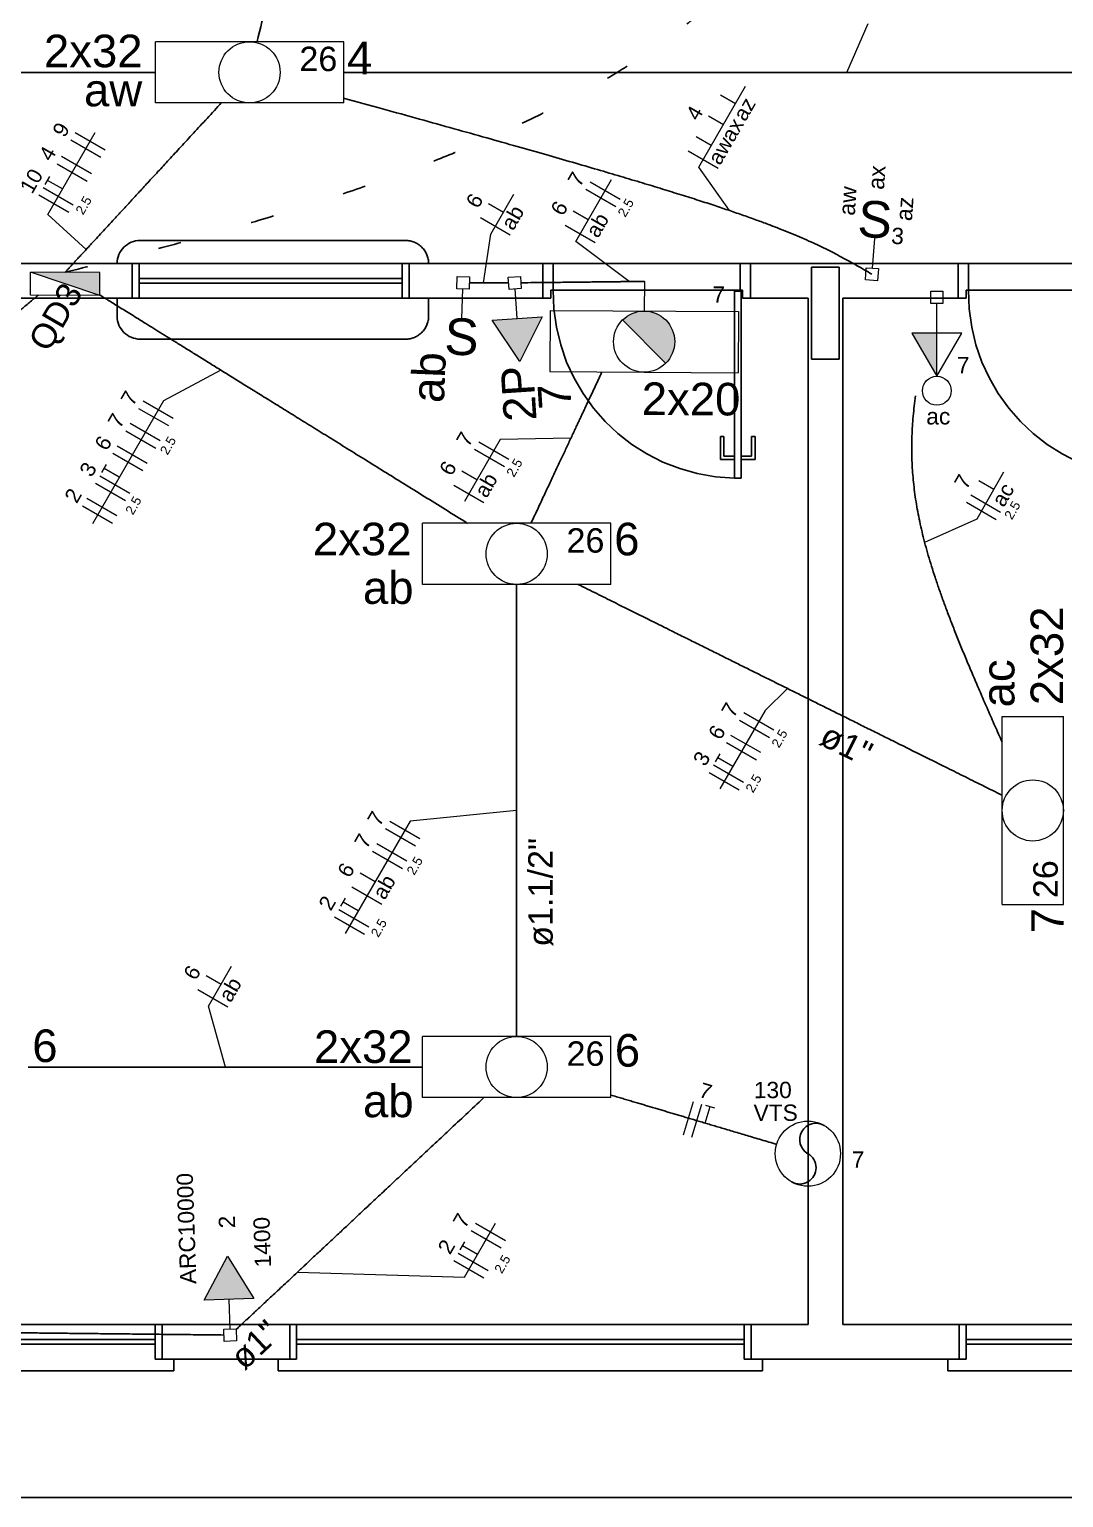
# Model space of a CAD drawing. Extents: x 210 to 779, y 61 to 241.
# Drawn here: x 476.42 to 480.91, y 132.53 to 138.89 of the extents above; entities that cross this region are included whole.
import ezdxf

# ---------------------------------------------------------------- set-up
doc = ezdxf.new("R2010")
doc.units = 0
doc.header["$LTSCALE"] = 2
for name, pattern in [('DASHED', [19.049999999999997, 12.7, -6.35]), ('DOT2', [3.175, 0, -3.175]), ('TRACEJADO_G', [0.375, 0.25, -0.125])]:
    doc.linetypes.add(name, pattern=pattern)
doc.layers.get('0').update_dxf_attribs({"linetype": 'CONTINUOUS'})
doc.layers.add('A-PISOS-CTEL', color=2, linetype='TRACEJADO_G')
for name, color, linetype, lineweight in [('EL-Condutos', 4, 'CONTINUOUS', 30), ('EL-Fios', 9, 'CONTINUOUS', 20), ('EL-Textos condutos', 7, 'CONTINUOUS', 20), ('EL-Textos fios', 7, 'CONTINUOUS', 20), ('EL-Textos pontos', 5, 'CONTINUOUS', 20), ('P-SIMBOL', 5, 'CONTINUOUS', 20)]:
    doc.layers.add(name, color=color, linetype=linetype, lineweight=lineweight)
doc.styles.add('Arial', font='arial.ttf')

# ---------------------------------------------------------------- blocks, each defined once
blk = doc.blocks.new('ADM')
at = {"layer": 'A-PISOS-CTEL', "color": 251, "linetype": 'DASHED', "ltscale": 150}
for p, q in [((8.404776046695133, -2.350000000000591), (9.554776046695167, -2.350000000000477)), ((8.370000000000232, -2.450000036772394), (7.600000000000193, -2.450000000000557)), ((8.30477604669511, -2.450000000000671), (8.30477604669511, -2.450000000000671)), ((8.370000000000118, -2.450000000000045), (8.370000000000232, -2.599999999999966)), ((8.370000000000118, -2.450000000000728), (8.370000000000118, -2.600000000000591)), ((8.370000000000118, -2.600000000000819), (8.370000000000118, -2.450000000000728)), ((8.400000000000205, -2.450002782565889), (9.54000000000002, -2.449999999999648)), ((10.15000000000009, -2.4500000000005), (9.57000000000022, -2.450000000000557)), ((9.570000000000164, -2.4500000000005), (9.570000000000277, -2.600000000000421)), ((9.570000000000164, -2.449999999999591), (9.570000000000277, -2.599999999999511)), ((9.570000000000164, -2.449999999999591), (9.570000000000164, -2.599999999999625)), ((9.570000000000164, -2.449999999999761), (9.570000000000164, -2.599999999999625)), ((9.654776046695133, -2.450000000000387), (9.654776046695133, -2.450000000000557)), ((10.1500000000002, -2.600000000000421), (10.15000000000009, -2.4500000000005)), ((10.15000000000003, -2.449999999999477), (10.15000000000009, -2.599999999999284)), ((11.00500000000011, -2.450000000000273), (11.00500000000022, -2.565000000000282)), ((11.37500000000011, -2.450000000000159), (11.05000000000018, -2.450000000000273)), ((11.05000000000007, -2.600000000000307), (11.05000000000013, -2.450000000000273)), ((11.05000000000007, -2.449999999999818), (11.05000000000007, -2.599999999999682)), ((11.37500000000011, -2.450000000000159), (11.95000000000016, -2.450000000000216)), ((11.95000000000016, -2.600000000000364), (11.95000000000016, -2.45000000000033)), ((11.95000000000005, -2.449999999999477), (11.95000000000005, -2.599999999999284)), ((8.400000000000205, -2.514952241510173), (9.540000000000077, -2.51492657336496)), ((8.400000000000261, -2.534952241510325), (9.54000000000002, -2.534926573365169)), ((8.370000000000118, -2.600000000000591), (7.850000000000193, -2.600000000000705)), ((8.304776046695167, -2.600000000000648), (8.304776046695224, -2.677649701000917)), ((8.400000000000432, -2.600002745794825), (9.540000000000077, -2.599999963228584)), ((10.1500000000002, -2.600000000000421), (9.570000000000277, -2.600000000000534)), ((9.654776046695133, -2.600000000000477), (9.654776046695133, -2.677649701000917)), ((11.30000000000018, -2.600000000000307), (11.05000000000007, -2.600000000000307)), ((11.30000000000007, -7.049999999999955), (11.30000000000018, -2.600000000000307)), ((11.45000000000016, -2.600000000000307), (11.95000000000027, -2.60000000000025)), ((11.45000000000016, -7.049999999999955), (11.45000000000016, -2.600000000000307)), ((8.404776046695133, -2.777649701000996), (9.554776046695224, -2.777649701000882)), ((8.470000000000027, -7.050001874366615), (6.5300000000002, -7.049999999999272)), ((9.052500000000805, -7.050000000000466), (8.5, -7.049999999999443)), ((8.50000000000017, -7.04999999999967), (8.500000000000114, -7.199999999999477)), ((8.500000000000114, -7.199999999999193), (8.50000000000017, -7.049999999999443)), ((8.5, -7.049999999999216), (8.500000000000227, -7.199999961071057)), ((9.052500000000805, -7.049997299877077), (9.052500000000805, -7.199997299876884)), ((9.052500000000862, -7.199997299876713), (9.052500000000805, -7.04999729987685)), ((9.052500000000805, -7.049997299876679), (9.052500000000691, -7.199997260948521)), ((9.082500000000778, -7.049999174244135), (11.02250000000072, -7.049997299876225)), ((11.05250000000092, -7.049997299876907), (11.0525000000008, -7.199997299876543)), ((11.05250000000075, -7.199997299876145), (11.05250000000092, -7.049997299876225)), ((11.05250000000092, -7.049997299876225), (11.05250000000075, -7.199997260948066)), ((11.05250000000092, -7.050000000000011), (11.30000000000007, -7.049999999999955)), ((11.45000000000016, -7.049999999999955), (11.95500000000015, -7.049999999999898, 0.7282832825167271)), ((11.95500000000084, -7.199999999997658), (11.95500000000084, -7.049999999997794)), ((11.95500000000078, -7.04999999999751), (11.95500000000061, -7.199999961069466)), ((11.98500000000075, -7.050000908196637), (12.92500000000064, -7.049999999997851)), ((8.470000000000141, -7.114951333310898), (6.530000000000314, -7.114916752615841)), ((9.082500000000891, -7.114948633188305), (11.0225000000006, -7.11491405249285)), ((11.9850000000007, -7.114933508209049), (12.92500000000052, -7.114916752614249)), ((8.470000000000027, -7.134951333311164), (6.530000000000314, -7.134916752615823)), ((9.082500000000778, -7.134948633188515), (11.02250000000066, -7.134914052492775)), ((11.98500000000081, -7.134933508209087), (12.92500000000064, -7.134916752614345)), ((9.052500000000691, -7.199996354907171), (8.500000000000227, -7.200000000004593)), ((11.05250000000075, -7.199997260948066), (11.37500000000011, -7.199999999999932)), ((11.37500000000011, -7.199999999999932), (11.95500000000015, -7.199999999999932, 0.7282832825167265)), ((0.3000000000001819, -7.799999178675989), (17.25000000000011, -7.800000030140268))]:
    blk.add_line(p, q, dxfattribs=at)
for points in [[(8.370000000000118, -2.450000000000045), (8.400000000000205, -2.450000000000045), (8.400000000000261, -2.599999963228981), (8.370000000000232, -2.599999963229038)], [(9.54000000000002, -2.449999999999648), (9.570000000000164, -2.449999999999591), (9.570000000000164, -2.599999963228584), (9.540000000000077, -2.599999963228584)], [(10.18500000000017, -2.565000000000396), (10.18500000000012, -2.600000000000364), (10.15000000000009, -2.600000000000364), (10.15000000000009, -2.45000000000033), (10.19500000000016, -2.45000000000033), (10.19500000000028, -2.565000000000396)], [(11.00500000000022, -2.565000000000282), (11.00500000000011, -2.450000000000273), (10.19500000000016, -2.45000000000033), (10.19500000000028, -2.565000000000396)], [(11.01500000000016, -2.565000000000282), (11.0150000000001, -2.60000000000025), (11.05000000000007, -2.600000000000307), (11.05000000000013, -2.450000000000273), (11.00500000000011, -2.450000000000273), (11.00500000000022, -2.565000000000282)], [(11.31500000000023, -2.865000000000066), (11.43500000000029, -2.865000000000066), (11.43500000000017, -2.465000000000089), (11.31500000000023, -2.465000000000032)], [(11.98500000000013, -2.565000000000282), (11.98500000000013, -2.60000000000025), (11.9500000000001, -2.600000000000307), (11.95000000000016, -2.450000000000216), (11.99500000000018, -2.450000000000216), (11.99500000000018, -2.565000000000282)], [(12.80500000000018, -2.565000000000111), (12.80500000000018, -2.450000000000159), (11.99500000000018, -2.450000000000216), (11.99500000000018, -2.565000000000282)], [(11.01000000000022, -2.570000000000562), (11.01000000000062, -3.380000000000621), (10.98000000000053, -3.380000000000564), (10.98000000000047, -2.570000000000505)], [(10.93500000000006, -3.285000000000537), (10.98000000000013, -3.285000000000537), (10.98000000000002, -3.300000000000637), (10.92000000000007, -3.30000000000058), (10.92000000000007, -3.200000000000614), (10.93500000000006, -3.2000000000005)], [(11.05500000000018, -3.285000000000537), (11.01000000000016, -3.285000000000537), (11.01000000000022, -3.300000000000637), (11.07000000000016, -3.30000000000058), (11.07000000000022, -3.2000000000005), (11.05500000000023, -3.200000000000614)], [(8.50000000000017, -7.049999091800714), (8.470000000000027, -7.049999091800771), (8.470000000000198, -7.19999905502965), (8.500000000000114, -7.19999905502965)], [(9.052500000000805, -7.049996391678235), (9.082500000000834, -7.049996391678178), (9.082500000000778, -7.199996354907114), (9.052500000000805, -7.199996354907057)], [(11.02250000000072, -7.049997299876225), (11.05250000000092, -7.049997299876225), (11.0525000000008, -7.199997263105331), (11.02250000000066, -7.199997263105217)], [(11.95500000000067, -7.049999091799123), (11.98500000000081, -7.049999091799066), (11.98500000000075, -7.199999055028059), (11.95500000000072, -7.199999055028002)]]:
    blk.add_lwpolyline(points, close=True, dxfattribs=at)
for points in [[(6.450000000000216, -7.200000869269843), (6.450000000000159, -7.249997932117367), (8.550000000000182, -7.250001023857976), (8.550000000000182, -7.200000869269218)], [(9.002500000000737, -7.199997260948749), (9.002500000000737, -7.249994323796273), (11.10250000000065, -7.249997415536882), (11.10250000000076, -7.199997260948066)], [(11.90500000000065, -7.200695160913881), (11.90500000000065, -7.250692223761405), (13.00500000000056, -7.250000115658395), (13.00500000000062, -7.199999961069636)]]:
    blk.add_lwpolyline(points, dxfattribs=at)
for centre, radius, start, end in [((8.404776046695133, -2.450000000000614), 0.1, 90.00000000000652, 180.0000000000065), ((9.554776046695167, -2.450000000000614), 0.1, 6.513775987637282e-12, 90.00000000000652), ((10.99860877083029, -2.576524067360424, 0.01999853387215667), 0.8036913964225638, 179.1784121943931, 268.6732478088745), ((12.79860877083024, -2.576524067360367, 0.01999853387215667), 0.8036913964225638, 179.1784121943931, 268.6732478088745), ((8.40477604669519, -2.67764970100103), 0.1, 180.0000000000065, 270.0000000000065), ((9.554776046695224, -2.677649701000917), 0.1, 270.0000000000065, 6.513775987637282e-12)]:
    blk.add_arc(centre, radius, start, end, dxfattribs=at)

msp = doc.modelspace()

# ---------------------------------------------------------------- hatches: boundary and pattern name
at = {"layer": 'P-SIMBOL', "linetype": 'Continuous'}
for points in [[(476.7270230397892, 137.7383476640749), (476.727573083572, 137.8382003678532), (476.4266940430227, 137.8398625826893)], [(478.428060818666, 137.6316315226834), (478.5484862533513, 137.4517144940815), (478.6440587888069, 137.6459509812989)], [(478.9933521449273, 137.6324448208456), (479.1796899368642, 137.4440913438508), (479.0872506237724, 137.6707817569589)], [(478.9933521449273, 137.6324448208456), (478.9981841957348, 137.636814178349), (479.0022247401914, 137.640312606638), (479.0081411176729, 137.6444600730329), (479.0147405078565, 137.6487905521296), (479.0172681358006, 137.6509685321514), (479.0196439688254, 137.6524835956609), (479.02180819931, 137.6538321528194), (479.0248335513877, 137.6549722163289), (479.0332850885682, 137.6588107081275), (479.0368135495373, 137.6601221817984), (479.0438923625842, 137.6634830456529), (479.0493082591186, 137.665263653619), (479.0539741556529, 137.6657452234793), (479.0629515258584, 137.6678944847934), (479.0668313007994, 137.6687144521134), (479.0708342808214, 137.6693478168931), (479.0872506237724, 137.6707817569589)], [(479.1796899368642, 137.4440913438508), (479.1893800003737, 137.4558750261777), (479.19363394229, 137.4599430697091), (479.19685894229, 137.4655289335635), (479.2034040384794, 137.477165372704), (479.2060473397496, 137.4816437048037), (479.2077241346688, 137.4849479987977), (479.2088880130757, 137.4886638953321), (479.2102201927526, 137.4925712982174), (479.2126479495662, 137.5001762963668), (479.2135886228922, 137.5039055903609), (479.2152877898673, 137.5094486338923), (479.2166508352492, 137.5161094977468), (479.2172228552273, 137.5234002654117), (479.2180140095004, 137.5283705848094), (479.2187868625035, 137.5334092054775), (479.2186271837518, 137.5393326337666), (479.2181233707049, 137.5473600039719), (479.217579717357, 137.5506183687516), (479.2170736284437, 137.5567417970407), (479.2165000712853, 137.5602483669011), (479.2159528280988, 137.5627005138981), (479.2152444633191, 137.5665735901094), (479.2144941112413, 137.5693739421872), (479.2132058426511, 137.5725425955351), (479.2121090804119, 137.5755429476129), (479.2113922219831, 137.5789013123926), (479.2103168699055, 137.5811387479579), (479.2107070622843, 137.5824145809828), (479.2095754924238, 137.5859546444921), (479.2085006212933, 137.5896929130824), (479.2075466793771, 137.5913406372161), (479.2070543400012, 137.5935878804025), (479.2053843726811, 137.5959954121572), (479.2046469371157, 137.5975181362908), (479.2033684761468, 137.6001037769369), (479.2011355923142, 137.6028363086915), (479.1989281894289, 137.6071129747414), (479.1972582221088, 137.6095205064961), (479.1961511713013, 137.6116030382509), (479.1943463963602, 137.6143770763566), (479.1933826468228, 137.616607813192), (479.191164474422, 137.6184658258939), (479.1893396032914, 137.6209050563785), (479.1869201169186, 137.6235143830524), (479.1837962076822, 137.626703613537), (479.1809955035267, 137.6300526516427), (479.1791920425576, 137.6317289656148), (479.1771323638059, 137.6343614973695), (479.1732906342465, 137.6379074265838), (479.1702894491439, 137.6394092215031), (479.1675351551499, 137.6420386443665), (479.164757175128, 137.6435270418261), (479.1632800281311, 137.6446685481771), (479.1595512150842, 137.647110054528), (479.1575330426833, 137.6493144773914), (479.1527065055029, 137.6517546697703), (479.1504999356425, 137.6534327786616), (479.1475103530802, 137.6547546697703), (479.1452836870305, 137.6560979710405), (479.1438047451142, 137.6568363685001), (479.1417793930364, 137.6574283557983), (479.1404888485798, 137.6586930672299), (479.1341962859956, 137.6605940291243), (479.1310401970823, 137.6621275227733), (479.1289800373834, 137.6632592215031), (479.1273443967374, 137.6636262088012), (479.1262136599019, 137.6645677151521), (479.123795006554, 137.6645784846677), (479.1225075709887, 137.665148580857), (479.1208268341531, 137.6651374592638), (479.1182184693735, 137.6657196389408), (479.1147123804603, 137.6666469148073), (479.1111861953576, 137.6672393830525), (479.1087577343885, 137.6678331652699), (479.105766356907, 137.6687519474872), (479.0872506237724, 137.6707817569589)], [(480.3554840377795, 137.5753264658753), (480.3554739193844, 137.3878089403009), (480.246995951094, 137.5753195877201)], [(477.3953574827574, 133.3894368757461), (477.2808533293644, 133.5732098643918), (477.178975314812, 133.3821519670128)]]:
    msp.add_hatch(color=256, dxfattribs=at).paths.add_polyline_path(points)

# ---------------------------------------------------------------- linework, layer by layer
for centre, start, end in [((479.8318271280583, 134.0789260925055), 60.01901889998137, 239.9999999999849), ((479.7613271280583, 133.9568165105719), 239.980999999983, 60.00003096028274)]:
    msp.add_arc(centre, 0.070625, start, end)
at = {"layer": 'EL-Condutos', "linetype": 'Continuous'}
for points in [[(477.4087983846932, 138.8385914480402), (477.450695159716, 139.0098882241601), (477.4900328693005, 139.170722150593), (477.5269940755767, 139.3218396404988), (477.5617613406736, 139.463987107037), (477.5945172267207, 139.597910963367), (477.6254442958475, 139.7243576226483), (477.6547251101839, 139.8440734980406), (477.6825422318589, 139.9578050027036), (477.7090782230021, 140.0662985497966), (477.7345156457427, 140.1703005524791), (477.7590370622107, 140.2705574239106), (477.7828250345353, 140.3678155772509), (477.806062124846, 140.4628214256594), (477.8289308952722, 140.5563213822957), (477.8516139079431, 140.6490618603194), (477.8742937249888, 140.7417892728899), (477.8971529085384, 140.8352500331665), (477.9203740207213, 140.9301905543094), (477.9441396236671, 141.0273572494777), (477.9686322795053, 141.1274965318308), (477.9940345503652, 141.2313548145288), (478.0205289983764, 141.3396785107307), (478.0482981856685, 141.4532140335963), (478.0775246743707, 141.5727077962852), (478.1083910266125, 141.6989062119567), (478.1410798045237, 141.8325556937706), (478.1757735702333, 141.9744026548862), (478.212654885871, 142.1251935084632), (478.2519063135662, 142.2856746676612), (478.2937104154487, 142.4565925456398)], [(472.60544526373, 138.7055758671971), (472.8055547515129, 138.7055723967319), (472.9943471698216, 138.7055691549096), (473.1726308773186, 138.7055661382478), (473.3412142326662, 138.7055633432638), (473.5009055945269, 138.7055607664753), (473.652513321563, 138.7055584043997), (473.7968457724369, 138.7055562535548), (473.9347113058107, 138.7055543104576), (474.066918280347, 138.7055525716259), (474.1942750547083, 138.7055510335775), (474.3175899875566, 138.7055496928294), (474.437671437555, 138.7055485458993), (474.5553277633652, 138.7055475893047), (474.6713673236495, 138.7055468195633), (474.786598477071, 138.7055462331924), (474.9018295822914, 138.7055458267098), (475.0178689979733, 138.7055455966323), (475.1355250827792, 138.7055455394783), (475.2556061953712, 138.7055456517649), (475.3789206944119, 138.7055459300097), (475.5062769385637, 138.7055463707298), (475.6384832864888, 138.7055469704434), (475.7763480968498, 138.7055477256675), (475.9206797283086, 138.7055486329198), (476.0722865395282, 138.7055496887179), (476.2319768891707, 138.7055508895791), (476.4005591358986, 138.7055522320212), (476.5788416383739, 138.7055537125612), (476.7676327552595, 138.7055553277173), (476.967740845217, 138.7055570740064)], [(477.784777095189, 138.7055574892943), (477.984883275682, 138.7055559282936), (478.1736726147901, 138.7055544642487), (478.3519534711752, 138.705553093677), (478.5205342035, 138.7055518130962), (478.6802231704266, 138.7055506190233), (478.8318287306176, 138.7055495079763), (478.9761592427353, 138.7055484764726), (479.1140230654421, 138.7055475210296), (479.2462285574004, 138.705546638165), (479.3735840772724, 138.7055458243961), (479.4968979837206, 138.7055450762406), (479.6169786354076, 138.7055443902156), (479.7346343909953, 138.7055437628391), (479.8506736091465, 138.7055431906286), (479.9659046485232, 138.7055426701012), (480.0811358677881, 138.7055421977749), (480.1971756256034, 138.7055417701669), (480.3148322806318, 138.7055413837949), (480.4349141915351, 138.705541035176), (480.5582297169761, 138.7055407208283), (480.6855872156171, 138.7055404372689), (480.8177950461204, 138.7055401810153), (480.9556615671484, 138.7055399485855), (481.0999951373635, 138.7055397364965), (481.2516041154281, 138.7055395412658), (481.4112968600045, 138.7055393594115), (481.5798817297551, 138.7055391874503), (481.7581670833424, 138.7055390219004), (481.9469612794286, 138.7055388592788), (482.1470726766762, 138.7055386961034)], [(477.2550986191732, 138.5741790199212), (477.1921430672853, 138.5059135260123), (477.1332107232541, 138.4420105746146), (477.0781687430112, 138.3823261170196), (477.0268842824883, 138.3267161045191), (476.9792244976167, 138.2750364884042), (476.9350565443285, 138.2271432199671), (476.8942475785552, 138.1828922504992), (476.8566647562286, 138.1421395312919), (476.8221752332803, 138.104741013637), (476.790646165642, 138.070552648826), (476.7619447092453, 138.0394303881505), (476.7359380200221, 138.0112301829022), (476.7124932539041, 137.9858079843723), (476.6914775668226, 137.9630197438531), (476.6727581147095, 137.9427214126356), (476.6562020534966, 137.9247689420116), (476.6416765391155, 137.9090182832726), (476.6290487274979, 137.8953253877101), (476.6181857745754, 137.883546206616), (476.6089548362797, 137.8735366912818), (476.6012230685427, 137.8651527929991), (476.5948576272957, 137.8582504630595), (476.5897256684707, 137.8526856527542), (476.5856943479992, 137.8483143133752), (476.582630821813, 137.8449923962143), (476.5804022458437, 137.8425758525625), (476.5788757760233, 137.8409206337118), (476.5779185682829, 137.8398826909537), (476.5773977785548, 137.8393179755796), (476.5771805627701, 137.8390824388815)], [(477.7830280869332, 138.5940379031258), (477.9528859812764, 138.5471966929126), (478.1128078485588, 138.5028930740445), (478.2631674032526, 138.4610132065141), (478.4043383598294, 138.4214432503142), (478.5366944327609, 138.3840693654374), (478.6606093365192, 138.3487777118764), (478.7764567855763, 138.3154544496235), (478.8846104944038, 138.2839857386719), (478.9854441774735, 138.2542577390139), (479.0793315492574, 138.2261566106418), (479.1666463242273, 138.199568513549), (479.2477622168549, 138.1743796077277), (479.3230529416121, 138.1504760531705), (479.392892212971, 138.1277440098703), (479.4576537454031, 138.1060696378192), (479.5177112533805, 138.0853390970106), (479.5734384513748, 138.0654385474366), (479.6252090538583, 138.0462541490901), (479.6733967753024, 138.0276720619636), (479.718375330179, 138.0095784460496), (479.7605184329602, 137.9918594613411), (479.8001997981175, 137.9744012678304), (479.837793140123, 137.9570900255107), (479.8736721734485, 137.9398118943737), (479.9082106125657, 137.9224530344128), (479.9417821719467, 137.9048996056206), (479.9747605660632, 137.8870377679892), (480.007519509387, 137.8687536815118), (480.0404327163899, 137.8499335061806), (480.0738739015439, 137.8304634019889)], [(478.4993849796773, 137.7930105709977), (478.4899212521266, 137.793011771047), (478.480765278407, 137.7930129320714), (478.4719119713777, 137.7930140547161), (478.4633562438976, 137.7930151396264), (478.4550930088255, 137.7930161874471), (478.4471171790206, 137.7930171988233), (478.4394236673413, 137.7930181744), (478.4320073866471, 137.7930191148226), (478.4248632497967, 137.7930200207357), (478.4179861696491, 137.7930208927848), (478.411371059063, 137.7930217316147), (478.4050128308976, 137.7930225378708), (478.3989063980115, 137.7930233121978), (478.3930466732642, 137.7930240552409), (478.3874285695141, 137.7930247676454), (478.3820469996203, 137.793025450056), (478.3768968764421, 137.7930261031181), (478.3719731128376, 137.7930267274767), (478.3672706216665, 137.7930273237767), (478.3627843157876, 137.7930278926634), (478.3585091080594, 137.7930284347817), (478.3544399113413, 137.7930289507768), (478.3505716384921, 137.7930294412937), (478.3468992023705, 137.7930299069772), (478.3434175158358, 137.793030348473), (478.3401214917466, 137.7930307664257), (478.3370060429619, 137.7930311614806), (478.3340660823409, 137.7930315342827), (478.3312965227423, 137.7930318854772), (478.3286922770252, 137.7930322157089)], [(479.0879281068216, 137.7992551920212), (479.0879461731874, 137.7992554217735), (479.0879163469992, 137.7992551731012), (479.0877125903291, 137.7992530391101), (479.0872088652486, 137.799247612906), (479.0862791338297, 137.799237487595), (479.0847973581438, 137.7992212562828), (479.0826375002629, 137.7991975120756), (479.0796735222586, 137.7991648480788), (479.0757793862028, 137.7991218573989), (479.0708290541675, 137.7990671331414), (479.0646964882239, 137.7989992684124), (479.0572556504443, 137.7989168563176), (479.0483805029, 137.7988184899631), (479.0379450076632, 137.7987027624545), (479.0258231268052, 137.7985682668981), (479.0118888223982, 137.7984135963995), (478.9960160565138, 137.7982373440649), (478.9780787912238, 137.7980381029999), (478.9579509885998, 137.7978144663106), (478.9355066107137, 137.7975650271027), (478.9106196196371, 137.7972883784824), (478.8831639774421, 137.7969831135553), (478.8530136462001, 137.7966478254275), (478.8200425879832, 137.7962811072049), (478.784124764863, 137.7958815519931), (478.745134138911, 137.7954477528984), (478.7029446721994, 137.7949783030263), (478.6574303267997, 137.7944717954832), (478.6084650647838, 137.7939268233746), (478.5559228482234, 137.7933419798065)], [(476.4593201494965, 137.7394953093228), (476.4207120391907, 137.7068767546915), (476.3841428389301, 137.6759807992284), (476.3494687537104, 137.6466859558892), (476.3165459885272, 137.6188707376299), (476.2852307483761, 137.592413657406), (476.2553792382525, 137.5671932281728), (476.2268476631519, 137.5430879628863), (476.1994922280702, 137.519976374502), (476.1731691380023, 137.4977369759758), (476.1477345979443, 137.476248280263), (476.1230448128915, 137.4553888003197), (476.0989559878396, 137.4350370491013), (476.075324327784, 137.4150715395632), (476.0520060377202, 137.3953707846616), (476.0288573226437, 137.3758132973518), (476.0057343875503, 137.3562775905895), (475.9824934374352, 137.3366421773303), (475.9589906772942, 137.3167855705301), (475.9350823121229, 137.2965862831443), (475.9106245469166, 137.2759228281288), (475.8854735866707, 137.2546737184387), (475.8594856363811, 137.2327174670305), (475.8325169010434, 137.2099325868593), (475.8044235856528, 137.1861975908809), (475.7750618952049, 137.161390992051), (475.7442880346953, 137.1353913033252), (475.7119582091195, 137.1080770376589), (475.6779286234733, 137.0793267080084), (475.642055482752, 137.0490188273286), (475.6041949919511, 137.0170319085758)], [(478.3212092346891, 136.7503977767934), (478.2253194932925, 136.8100144430414), (478.1330178533556, 136.8673914494237), (478.0442357477867, 136.922572123451), (477.9589046094939, 136.9755997926331), (477.8769558713852, 137.0265177844804), (477.7983209663691, 137.0753694265028), (477.7229313273534, 137.1221980462104), (477.6507183872465, 137.1670469711135), (477.581613578956, 137.209959528722), (477.5155483353905, 137.2509790465461), (477.4524540894579, 137.2901488520962), (477.3922622740666, 137.327512272882), (477.3349043221244, 137.3631126364139), (477.2803116665397, 137.3969932702019), (477.2284157402204, 137.4291975017561), (477.1791479760749, 137.4597686585868), (477.132439807011, 137.488750068204), (477.0882226659371, 137.5161850581178), (477.0464279857612, 137.5421169558384), (477.0069871993913, 137.5665890888758), (476.9698317397358, 137.58964478474), (476.9348930397027, 137.6113273709416), (476.9021025322002, 137.6316801749904), (476.8713916501363, 137.6507465243966), (476.8426918264191, 137.6685697466701), (476.8159344939571, 137.6851931693213), (476.7910510856578, 137.7006601198603), (476.7679730344298, 137.7150139257971), (476.7466317731812, 137.7282979146421), (476.7269587348201, 137.7405554139049)], [(478.5967825014329, 136.7519968799771), (478.6103813647194, 136.7809922740896), (478.6237268977609, 136.8094475403977), (478.6368214821227, 136.8373677564651), (478.6496674993712, 136.8647579998552), (478.6622673310716, 136.8916233481316), (478.67462335879, 136.917968878858), (478.6867379640917, 136.9437996695974), (478.6986135285428, 136.9691207979139), (478.7102524337084, 136.9939373413705), (478.7216570611549, 137.0182543775311), (478.7328297924478, 137.0420769839589), (478.7437730091526, 137.0654102382178), (478.7544890928352, 137.0882592178709), (478.7649804250614, 137.1106290004819), (478.7752493873967, 137.1325246636143), (478.7852983614068, 137.1539512848317), (478.7951297286576, 137.1749139416973), (478.8047458707146, 137.195417711775), (478.8141491691437, 137.215467672628), (478.8233420055104, 137.2350689018201), (478.8323267613806, 137.2542264769145), (478.84110581832, 137.2729454754749), (478.8496815578943, 137.2912309750648), (478.858056361669, 137.3090880532477), (478.8662326112101, 137.326521787587), (478.8742126880832, 137.3435372556465), (478.8819989738539, 137.3601395349891), (478.889593850088, 137.3763337031791), (478.8969996983514, 137.3921248377797), (478.9042189002093, 137.4075180163541)], [(480.6389012567297, 135.8011895864315), (480.6070088269171, 135.8731220353977), (480.5765367237182, 135.9424041248969), (480.5474758552646, 136.0091584231651), (480.5198171296877, 136.0735074984392), (480.4935514551196, 136.1355739189549), (480.4686697396917, 136.1954802529487), (480.4451628915356, 136.2533490686567), (480.4230218187831, 136.3093029343154), (480.402237429566, 136.3634644181609), (480.3828006320155, 136.4159560884294), (480.3647023342636, 136.466900513357), (480.3479334444419, 136.5164202611803), (480.332484870682, 136.5646379001351), (480.3183475211156, 136.6116759984583), (480.3055123038745, 136.6576571243854), (480.29397012709, 136.7027038461534), (480.2837118988941, 136.746938731998), (480.2747285274182, 136.7904843501555), (480.2670109207943, 136.8334632688622), (480.2605499871537, 136.8759980563547), (480.2553366346283, 136.9182112808687), (480.2513617713494, 136.9602255106408), (480.2486163054491, 137.0021633139072), (480.2470911450589, 137.044147258904), (480.2467771983104, 137.0862999138676), (480.2476653733349, 137.1287438470339), (480.2497465782649, 137.1716016266397), (480.2530117212316, 137.214995820921), (480.2574517103664, 137.259048998114), (480.2630574538013, 137.3038837264551)], [(478.5339788022118, 136.4863884205147), (478.5339800348677, 136.3951572172326), (478.5339811952354, 136.3092762129597), (478.533982288478, 136.2283632506239), (478.5339833197594, 136.152036173153), (478.5339842942426, 136.079912823475), (478.5339852170914, 136.0116110445179), (478.5339860934691, 135.9467486792095), (478.533986928539, 135.8849435704777), (478.5339877274648, 135.8258135612504), (478.5339884954097, 135.7689764944558), (478.5339892375376, 135.7140502130213), (478.5339899590115, 135.6606525598754), (478.5339906649953, 135.6084013779458), (478.533991360652, 135.5569145101601), (478.5339920511451, 135.5058097994467), (478.5339927416385, 135.4547050887332), (478.5339934372951, 135.4032182209474), (478.5339941432787, 135.3509670390178), (478.5339948647527, 135.2975693858718), (478.5339956068805, 135.2426431044375), (478.5339963748256, 135.1858060376428), (478.5339971737513, 135.1266760284157), (478.5339980088213, 135.0648709196837), (478.5339988851989, 135.0000085543753), (478.5339998080476, 134.9317067754181), (478.5340007825309, 134.8595834257402), (478.5340018138122, 134.7832563482694), (478.534002907055, 134.7023433859335), (478.5340040674226, 134.6164623816607), (478.5340053000787, 134.5252311783785)], [(478.8010867988976, 136.4852902119765), (478.8809245379779, 136.4455988633326), (478.9564018019698, 136.4080752925458), (479.0278485028906, 136.3725554762764), (479.0955945527578, 136.3388753911843), (479.159969863589, 136.3068710139302), (479.2213043474014, 136.2763783211734), (479.2799279162126, 136.2472332895747), (479.3361704820402, 136.2192718957942), (479.3903619569015, 136.1923301164916), (479.442832252814, 136.1662439283275), (479.4939112817954, 136.1408493079619), (479.5439289558628, 136.1159822320551), (479.5932151870338, 136.091478677267), (479.642099887326, 136.0671746202579), (479.6909129687567, 136.0429060376881), (479.7399843433436, 136.0185089062174), (479.7896439231039, 135.9938192025061), (479.8402216200553, 135.9686729032143), (479.8920473462151, 135.9429059850025), (479.9454510136009, 135.9163544245302), (480.00076253423, 135.8888541984583), (480.0583118201203, 135.8602412834466), (480.1184287832887, 135.8303516561552), (480.1814433357529, 135.7990212932441), (480.2476853895305, 135.766086171374), (480.3174848566388, 135.7313822672045), (480.3911716490953, 135.6947455573957), (480.4690756789178, 135.6560120186084), (480.5515268581232, 135.6150176275022), (480.6388550987294, 135.5715983607376)], [(478.1264423954842, 134.393530394204), (478.0529435925423, 134.3935294330818), (477.9828624495553, 134.3935285280624), (477.9159548572934, 134.3935276776407), (477.8519767065263, 134.3935268803117), (477.790683888024, 134.3935261345697), (477.7318322925566, 134.3935254389099), (477.6751778108944, 134.393524791827), (477.6204763338068, 134.3935241918158), (477.5674837520642, 134.3935236373713), (477.5159559564365, 134.3935231269881), (477.4656488376937, 134.3935226591613), (477.4163182866057, 134.3935222323853), (477.3677201939427, 134.3935218451553), (477.3196104504746, 134.3935214959658), (477.2717449469714, 134.3935211833118), (477.223879574203, 134.3935209056883), (477.1757702229395, 134.3935206615897), (477.127172783951, 134.3935204495112), (477.0778431480073, 134.3935202679474), (477.0275372058785, 134.3935201153933), (476.9760108483345, 134.3935199903435), (476.9230199661455, 134.3935198912929), (476.8683204500816, 134.3935198167365), (476.8116681909121, 134.3935197651689), (476.7528190794078, 134.3935197350849), (476.6915290063383, 134.3935197249795), (476.6275538624737, 134.3935197333473), (476.5606495385841, 134.3935197586834), (476.4905719254393, 134.3935197994824), (476.4170769138091, 134.3935198542392)], [(478.3908857237134, 134.2595808334508), (478.3142877662892, 134.1878886739433), (478.2413357832435, 134.1196089784951), (478.1719408694001, 134.0546585359563), (478.1060141195819, 133.9929541351772), (478.0434666286125, 133.9344125650078), (477.9842094913153, 133.8789506142987), (477.928153802513, 133.8264850718998), (477.8752106570294, 133.7769327266616), (477.8252911496879, 133.7302103674342), (477.7783063753116, 133.6862347830676), (477.7341674287238, 133.6449227624123), (477.6927854047478, 133.6061910943185), (477.6540713982073, 133.5699565676364), (477.6179365039252, 133.5361359712165), (477.584291816725, 133.5046460939081), (477.5530484314299, 133.4754037245625), (477.5241174428631, 133.4483256520293), (477.4974099458484, 133.4233286651587), (477.4728370352087, 133.4003295528015), (477.4503098057675, 133.3792451038074), (477.4297393523478, 133.3599921070268), (477.4110367697733, 133.3424873513096), (477.3941131528671, 133.3266476255066), (477.3788795964529, 133.3123897184676), (477.3652471953534, 133.2996304190431), (477.3531270443923, 133.2882865160829), (477.3424302383928, 133.2782747984377), (477.3330678721783, 133.2695120549573), (477.3249510405719, 133.2619150744924), (477.3179908383973, 133.2554006458929)], [(478.9422729796687, 134.2720416144319), (478.9662186460205, 134.264915979423), (478.9894664407582, 134.2579980758375), (479.0120914568254, 134.2512655605543), (479.0341687871658, 134.2446960904526), (479.0557735247232, 134.2382673224118), (479.0769807624413, 134.2319569133107), (479.0978655932634, 134.2257425200286), (479.1185031101334, 134.2196017994443), (479.138968405995, 134.2135124084374), (479.1593365737917, 134.2074520038866), (479.1796827064675, 134.2013982426714), (479.2000818969657, 134.1953287816706), (479.2206092382301, 134.1892212777636), (479.2413398232043, 134.1830533878292), (479.262348744832, 134.1768027687466), (479.2837110960568, 134.1704470773952), (479.3055019698226, 134.1639639706539), (479.3277964590727, 134.1573311054017), (479.3506696567512, 134.1505261385181), (479.3741966558011, 134.1435267268818), (479.3984525491669, 134.1363105273723), (479.4235124297916, 134.1288551968682), (479.4494513906191, 134.1211383922492), (479.4763445245931, 134.1131377703943), (479.5042669246573, 134.1048309881823), (479.5332936837551, 134.0961957024926), (479.5634998948303, 134.0872095702041), (479.5949606508268, 134.077850248196), (479.627751044688, 134.0680953933476), (479.6619461693576, 134.0579226625377)], [(477.264669533145, 133.2316781985522), (477.1579241137401, 133.2328381051115), (477.0564165161766, 133.2339410248825), (476.9600150787799, 133.23498839742), (476.8685881398753, 133.2359816622782), (476.7820040377883, 133.2369222590116), (476.7001311108442, 133.2378116271747), (476.622837697368, 133.2386512063218), (476.5499921356857, 133.2394424360079), (476.4814627641222, 133.2401867557867), (476.4171179210028, 133.2408856052132), (476.3568259446531, 133.2415404238418), (476.3004551733984, 133.2421526512266), (476.2478739455642, 133.2427237269225), (476.1989505994754, 133.2432550904839), (476.1535534734579, 133.243748181465), (476.1115509058366, 133.2442044394204), (476.072811234937, 133.2446253039048), (476.0372027990848, 133.2450122144722), (476.0045939366048, 133.2453666106773), (475.9748529858225, 133.2456899320747), (475.9478482850636, 133.2459836182186), (475.9234481726533, 133.2462491086639), (475.9015209869166, 133.2464878429644), (475.8819350661793, 133.2467012606753), (475.8645587487664, 133.2468908013502), (475.8492603730035, 133.2470579045444), (475.8359082772159, 133.2472040098121), (475.824370799729, 133.2473305567073), (475.8145162788679, 133.2474389847851), (475.8062130529584, 133.2475307335996)]]:
    msp.add_spline(points, degree=3, dxfattribs=at)
at = {"layer": 'EL-Condutos', "linetype": 'DOT2', "ltscale": 0.05}
msp.add_spline([(476.5771335632974, 137.8390314752713), (476.8741684412087, 137.913528772189), (477.1542016479307, 137.9885902718378), (477.4177332685775, 138.0643925806352), (477.665263388263, 138.1411123049995), (477.8972920921015, 138.2189260513479), (478.1143194652064, 138.2980104260986), (478.3168455926923, 138.378542035669), (478.5053705596731, 138.4606974864775), (478.6803944512624, 138.5446533849413), (478.8424173525747, 138.6305863374781), (478.9919393487239, 138.7186729505061), (479.1294605248237, 138.8090898304433), (479.2554809659885, 138.9020135837069), (479.370500757332, 138.9976208167149), (479.4750199839684, 139.0960881358849), (479.5695387310118, 139.1975921476352), (479.6545570835759, 139.3023094583831), (479.7305751267751, 139.4104166745464), (479.7980929457231, 139.5220904025434), (479.8576106255339, 139.6375072487911), (479.9096282513216, 139.756843819708), (479.9546459082003, 139.8802767217115), (479.9931636812839, 140.0079825612194), (480.0256816556864, 140.1401379446495), (480.052699916522, 140.2769194784199), (480.0747185489043, 140.4185037689479), (480.0922376379476, 140.5650674226514), (480.1057572687661, 140.7167870459485), (480.1157775264733, 140.8738392452564), (480.1227984961838, 141.0364006269935)], degree=3, dxfattribs=at)
at = {"layer": 'EL-Fios'}
for p, q in [((479.4822926042976, 138.5691145383505), (479.4173406990137, 138.6066145383505)), ((479.4300426042976, 138.4786148836548), (479.3650906990138, 138.5161148836549)), ((476.7499857380518, 138.3687202241444), (476.6200819274841, 138.4437202241444)), ((476.7312357380517, 138.3362442715024), (476.6013319274841, 138.4112442715025)), ((479.3777926042975, 138.3881152289595), (479.3128406990137, 138.4256152289596)), ((476.6904107380518, 138.2655332972834), (476.5605069274841, 138.3405332972835)), ((479.4072445095813, 138.2891274252908), (479.2773406990136, 138.3641274252908)), ((476.4909319274841, 138.2200258623469), (476.5109569274841, 138.2547101797685)), ((476.6716607380517, 138.2330573446415), (476.5417569274841, 138.3080573446416)), ((476.6121107380518, 138.1299137190508), (476.4822069274841, 138.2049137190508)), ((476.5659088327678, 138.1998896716927), (476.500956927484, 138.2373896716927)), ((478.9637989719336, 138.1223572236953), (478.8338951613658, 138.1973572236953)), ((478.9825489719335, 138.1548331763371), (478.8526451613658, 138.2298331763372)), ((476.5933607380517, 138.0974377664089), (476.463456927484, 138.1724377664089)), ((478.4770865690838, 138.0983466132858), (478.4121346638, 138.1358466132858)), ((478.5065384743675, 137.999358809617), (478.3766346637999, 138.074358809617)), ((478.8445970666496, 138.0658934673847), (478.7796451613658, 138.1033934673847)), ((478.8740489719335, 137.9669056637159), (478.7441451613657, 138.041905663716)), ((477.0261838086401, 137.1725093153564), (476.8962799980725, 137.2475093153564)), ((477.0449338086401, 137.2049852679983), (476.9150299980724, 137.2799852679983)), ((476.9886838086401, 137.1075574100725), (476.8587799980725, 137.1825574100725)), ((476.9699338086401, 137.0750814574307), (476.8400299980725, 137.1500814574307)), ((476.9136838086401, 136.977653599505), (476.7837799980725, 137.052653599505)), ((476.9324338086401, 137.0101295521468), (476.8025299980725, 137.0851295521468)), ((478.4809373669136, 136.9951163907773), (478.351033556346, 137.0701163907773)), ((478.4996873669136, 137.0275923434192), (478.369783556346, 137.1025923434192)), ((476.7362799980724, 136.9703811861454), (476.7562799980724, 137.0050222022968)), ((476.8112319033562, 136.9502016942211), (476.7462799980724, 136.9877016942211)), ((476.8386838086401, 136.8477497889373), (476.7087799980725, 136.9227497889372)), ((476.8574338086401, 136.8802257415792), (476.7275299980724, 136.9552257415792)), ((478.3617354616297, 136.9386526344666), (478.2967835563459, 136.9761526344667)), ((480.6025259898827, 136.8969156785193), (480.5375740845989, 136.9344156785193)), ((476.80118380864, 136.7827978836534), (476.6712799980724, 136.8577978836534)), ((478.3911873669135, 136.839664830798), (478.2612835563459, 136.914664830798)), ((480.6319778951665, 136.7979278748506), (480.5020740845989, 136.8729278748507)), ((476.78243380864, 136.7503219310116), (476.6525299980724, 136.8253219310116)), ((480.6132278951666, 136.7654519222087), (480.483324084599, 136.8404519222088)), ((479.6487328569704, 135.8536975124057), (479.5188290464027, 135.9286975124058)), ((479.6299828569704, 135.8212215597639), (479.5000790464028, 135.8962215597639)), ((479.5737328569704, 135.7237937018382), (479.4438290464027, 135.7987937018382)), ((479.5924828569705, 135.75626965448), (479.4625790464028, 135.8312696544801)), ((479.3963290464028, 135.7165212884787), (479.4163290464028, 135.75116230463)), ((479.4712809516866, 135.6963417965543), (479.4063290464028, 135.7338417965543)), ((479.4987328569704, 135.5938898912704), (479.3688290464027, 135.6688898912705)), ((479.5174828569704, 135.6263658439124), (479.3875790464027, 135.7013658439124)), ((478.1142407766617, 135.3829792654998), (477.9843802673644, 135.4579542654999)), ((478.0954907766618, 135.350503312858), (477.9656302673644, 135.425478312858)), ((478.0392407766617, 135.2530754549321), (477.9093802673643, 135.3280504549322)), ((478.0579907766618, 135.2855514075741), (477.9281302673644, 135.3605264075742)), ((477.920038871378, 135.1966116986216), (477.8551302673643, 135.2340866986217)), ((477.9494907766617, 135.0976238949529), (477.8196302673643, 135.172598894953)), ((477.8932407766617, 135.0001960370271), (477.7633802673643, 135.0751710370272)), ((477.7721302673642, 135.0903264815935), (477.7921302673643, 135.1249674977449)), ((477.8470821726481, 135.0701469896692), (477.7821302673643, 135.1076469896692)), ((477.8744907766618, 134.9677200843853), (477.7446302673643, 135.0426950843854)), ((477.2530766479535, 134.7517992409219), (477.1881247426697, 134.789299240922)), ((477.2825285532374, 134.6528114372532), (477.1526247426698, 134.7278114372533)), ((479.2578326330972, 134.0999384639684), (479.3006449490456, 134.2436915703805)), ((479.2937925603353, 134.0892228849813), (479.3365615750135, 134.2330009913934)), ((479.3511153442776, 134.1504088592003), (479.3725215022516, 134.2222854124063)), ((479.3533090068779, 134.2280083942788), (479.3916906963552, 134.2165874305339)), ((478.4663260706743, 133.607808883328), (478.3364222601066, 133.6828088833281)), ((478.4850760706743, 133.6402848359699), (478.3551722601067, 133.71528483597)), ((478.2889222601066, 133.6005364699685), (478.3089222601067, 133.63517748612)), ((478.3638741653904, 133.5803569780442), (478.2989222601066, 133.6178569780442)), ((478.3913260706743, 133.4779050727604), (478.2614222601065, 133.5529050727605)), ((478.4100760706742, 133.5103810254022), (478.2801722601065, 133.5853810254023))]:
    msp.add_line(p, q, dxfattribs=at)
at = {"layer": 'EL-Textos fios'}
for p, q in [((479.9658961108644, 138.7055403824425), (480.0579343541767, 138.9166552960986)), ((479.3235426042975, 138.2941514726488), (479.5262676042976, 138.6452814726132)), ((476.5018838327678, 138.0889951187382), (476.7076588327679, 138.4454078736655)), ((479.4565602149586, 138.1064447326154), (479.3235426042975, 138.2941514726488)), ((478.7903470666496, 137.9719297110741), (478.9453720666497, 138.2404408875174)), ((478.4228365690838, 138.0043828569752), (478.5223365690838, 138.1767219123282)), ((476.6673465050878, 137.9368848739526), (476.5018838327678, 138.0889951187382)), ((478.3904151404174, 137.7930272952711), (478.4228365690838, 138.0043828569752)), ((479.0222726715078, 137.7985366422646), (478.7903470666496, 137.9719297110741)), ((477.2521076050327, 137.414520809347), (477.0026069033563, 137.2816729175196)), ((477.0026069033563, 137.2816729175196), (476.6948569033561, 136.7486342814903)), ((478.4625104616298, 137.1132000545994), (478.3074854616298, 136.8446888781561)), ((478.7694872263127, 137.1201994077731), (478.4625104616298, 137.1132000545994)), ((480.5295259898827, 136.7704759695668), (480.6465009898827, 136.9730826127821)), ((480.3026991974426, 136.6683004405429), (480.5295259898827, 136.7704759695668)), ((479.7086823852758, 136.0340331413201), (479.6115559516866, 135.939305223586)), ((479.6115559516866, 135.939305223586), (479.4150309516865, 135.5989139386286)), ((478.071913871378, 135.4596669150212), (477.7907888713779, 134.9727441317434)), ((478.5339920511451, 135.5058097994466), (478.071913871378, 135.4596669150212)), ((477.1988266479535, 134.6578354846114), (477.2983266479536, 134.8301745399644)), ((477.2717364093126, 134.3935188956531), (477.1988266479535, 134.6578354846114)), ((478.3076241653904, 133.4829291201185), (478.4427491653904, 133.7169724854911)), ((477.5834963679374, 133.5039029837572), (478.3076241653904, 133.4829291201185))]:
    msp.add_line(p, q, dxfattribs=at)
at = {"layer": 'P-SIMBOL'}
for p, q in [((476.9682500443705, 138.573065092167), (476.9682516783691, 138.8380679223355)), ((477.7842718312236, 138.8380562870793), (476.9682516783691, 138.8380679223355)), ((477.7842701972249, 138.5730534569107), (477.7842718312236, 138.8380562870793)), ((477.7842701972249, 138.5730534569107), (476.9682500443705, 138.573065092167)), ((480.0846774753568, 137.985075740736), (480.0757097055898, 137.8569431078691)), ((476.4261189992399, 137.7399665776409), (476.4266940430227, 137.8398625826893)), ((476.727573083572, 137.8382003678532), (476.4266940430227, 137.8398625826893)), ((476.7270230397892, 137.7383476640749), (476.4266940430227, 137.8398625826893)), ((476.7270230397892, 137.7383476640749), (476.727573083572, 137.8382003678532)), ((478.2746013150457, 137.7676318655087), (478.2767720901127, 137.8205917582164)), ((478.2767720901127, 137.8205917582164), (478.3297569828203, 137.8184642844197)), ((478.3297569828203, 137.8184642844197), (478.3276045090237, 137.7654360904419)), ((478.4976734866921, 137.8177042005549), (478.5505719057289, 137.8212269499665)), ((478.5011712361038, 137.764762480248), (478.4976734866921, 137.8177042005549)), ((478.5505719057289, 137.8212269499665), (478.5540696551404, 137.7682852296596)), ((480.0455833916176, 137.8058628014246), (480.0492733009798, 137.8587539119149)), ((480.0492733009798, 137.8587539119149), (480.1021644114701, 137.8550640025529)), ((480.1021644114701, 137.8550640025529), (480.098474502108, 137.8021728920626)), ((478.3276045090237, 137.7654360904419), (478.2746013150457, 137.7676318655087)), ((478.2959296286407, 137.6381735882949), (478.3011029120347, 137.7665339779753)), ((478.5540696551404, 137.7682852296596), (478.5011712361038, 137.764762480248)), ((478.5360598037364, 137.6387912519911), (478.5275987949871, 137.7665363549537)), ((479.0879281068216, 137.7992551920212), (479.0872506237724, 137.6707817569589)), ((480.098474502108, 137.8021728920626), (480.0455833916176, 137.8058628014246)), ((480.3290099238397, 137.7037719554462), (480.3290102506395, 137.75677252148)), ((480.3290102506395, 137.75677252148), (480.3820108166732, 137.7567721946802)), ((480.3820108166732, 137.7567721946802), (480.3820104898734, 137.7037716286465)), ((476.7270230397892, 137.7383476640749), (476.4261189992399, 137.7399665776409)), ((480.3820104898734, 137.7037716286465), (480.3290099238397, 137.7037719554462)), ((480.3554840377795, 137.5753264658753), (480.3555102068566, 137.7037717920463)), ((478.428060818666, 137.6316315226834), (478.6440587888069, 137.6459509812989)), ((478.5484862533513, 137.4517144940815), (478.428060818666, 137.6316315226834)), ((478.6440587888069, 137.6459509812989), (478.5484862533513, 137.4517144940815)), ((478.679237919401, 137.6729830228541), (478.6778037536477, 137.4079989749029)), ((478.679237919401, 137.6729830228541), (479.4952383281438, 137.6685371897932)), ((478.9933521449273, 137.6324448208456), (479.1796899368642, 137.4440913438508)), ((479.4952383281438, 137.6685371897932), (479.4938041623905, 137.4035531418421)), ((480.246995951094, 137.5753195877201), (480.3554739193844, 137.3878089403009)), ((480.4640154257354, 137.5753083440307), (480.246995951094, 137.5753195877201)), ((480.3554739193844, 137.3878089403009), (480.3554840377795, 137.5753264658753)), ((480.3554739193844, 137.3878089403009), (480.4640154257354, 137.5753083440307)), ((478.6778037536477, 137.4079989749029), (479.4938041623905, 137.4035531418421)), ((478.1260094306745, 136.4855631721858), (478.1260110646731, 136.7505660023544)), ((478.9419879162573, 136.750579367098), (478.1260110646731, 136.7505660023544)), ((478.9419862822588, 136.4855765369296), (478.9419879162573, 136.750579367098)), ((478.9419862822588, 136.4855765369296), (478.1260094306745, 136.4855631721858)), ((480.6388639420757, 135.0977548579615), (480.6388072760617, 135.9137567095458)), ((480.6388072760617, 135.9137567095458), (480.9038101062301, 135.9137550755471)), ((480.9038234709741, 135.0977782239628), (480.9038101062301, 135.9137550755471)), ((480.6388639420757, 135.0977548579615), (480.9038234709741, 135.0977782239628)), ((478.125996186033, 134.261040231795), (478.1259978200317, 134.5260430619636)), ((478.9420179728861, 134.5260314267074), (478.1259978200317, 134.5260430619636)), ((478.9420163388875, 134.2610285965389), (478.9420179728861, 134.5260314267074)), ((478.9420163388875, 134.2610285965389), (478.125996186033, 134.261040231795)), ((477.178975314812, 133.3821519670128), (477.2808533293644, 133.5732098643918)), ((477.2808533293644, 133.5732098643918), (477.3953324827573, 133.3893935744759)), ((477.3953324827573, 133.3893935744759), (477.178975314812, 133.3821519670128)), ((477.2871447481496, 133.3858069213796), (477.2914496679857, 133.2578632612583)), ((477.2649207951305, 133.2570139056054), (477.3179352395709, 133.2587376169113)), ((477.2666878077066, 133.2039744611648), (477.2649207951305, 133.2570139056054)), ((477.3179352395709, 133.2587376169113), (477.319727252147, 133.205741473741)), ((477.319727252147, 133.205741473741), (477.2666878077066, 133.2039744611648))]:
    msp.add_line(p, q, dxfattribs=at)
for centre, radius in [((477.376260937797, 138.7055606896231), 0.1325), ((479.0865551915308, 137.5382772329832), 0.1325), ((480.3554622132525, 137.3252886646859), 0.0625), ((478.5339770228309, 136.6180837696419), 0.1325), ((480.7713028735179, 135.5057458161192), 0.1325), ((478.5340070794596, 134.3935358292512), 0.1325), ((479.7965771280582, 134.0178713015386), 0.14125)]:
    msp.add_circle(centre, radius, dxfattribs=at)

# ---------------------------------------------------------------- block references
msp.add_blockref('ADM', (468.4976545088358, 140.3266917787099))

# ---------------------------------------------------------------- texts
at = {"layer": 'EL-Textos condutos', "char_height": 0.1059, "attachment_point": 8, "line_spacing_factor": 0.7979999999999999, "style": 'Arial'}
for s, insert, width, rotation in [('ø1"', (479.9388357376719, 135.7424166311459), 0.38124, 333.5635870265473), ('ø1.1/2"', (478.6929818281526, 135.1507181506796), 0.8895599999999999, 90.00007015303318), ('ø1"', (477.4374848444913, 133.1494811208658), 0.38124, 43.10347462157529)]:
    msp.add_mtext(s, dxfattribs=dict(at, insert=insert, width=width, rotation=rotation))
at = {"layer": 'EL-Textos fios', "attachment_point": 8, "line_spacing_factor": 0.7979999999999999, "style": 'Arial'}
for s, insert, char_height, width, rotation in [('az', (479.5500951317676, 138.52985326081), 0.065305, 0.156732, 59.99999999998327), ('4', (479.3331435717884, 138.5130821361447), 0.065305, 0.078366, 59.99999999998327), ('9', (476.5880281015288, 138.4404026690129), 0.065305, 0.078366, 59.99999999998327), ('ax', (479.4978451317676, 138.4393536061145), 0.065305, 0.156732, 59.99999999998327), ('4', (476.5285281015288, 138.3373456459625), 0.065305, 0.078366, 59.99999999998327), ('aw', (479.4455951317675, 138.3488539514191), 0.065305, 0.156732, 59.99999999998327), ('10', (476.4595281015288, 138.2178341402403), 0.065305, 0.156732, 59.99999999998327), ('7', (478.820652937951, 138.2264223199357), 0.065305, 0.078366, 59.99999999998327), ('2.5', (476.6750437245416, 138.1188095491235), 0.040595, 0.146142, 59.99999999998327), ('6', (478.3802174403851, 138.1325656606947), 0.065305, 0.078366, 59.99999999998327), ('6', (478.747652937951, 138.0999826109829), 0.065305, 0.078366, 59.99999999998327), ('2.5', (479.0251685609639, 138.1083451699356), 0.040595, 0.146142, 59.99999999998327), ('ab', (478.5451690003642, 138.0592701433666), 0.065305, 0.156732, 59.99999999998327), ('ab', (478.9126044979303, 138.0266870936548), 0.065305, 0.156732, 59.99999999998327), ('7', (476.8833243771979, 137.2768708217581), 0.065305, 0.078366, 59.99999999998327), ('7', (476.827074377198, 137.1794429638323), 0.065305, 0.078366, 59.99999999998327), ('6', (476.7708243771979, 137.0820151059066), 0.065305, 0.078366, 59.99999999998327), ('2.5', (477.0408400002109, 137.0773872838024), 0.040595, 0.146142, 59.99999999998327), ('7', (478.3379096342014, 137.0992863908283), 0.065305, 0.078366, 59.99999999998327), ('3', (476.7050743771979, 136.968132765309), 0.065305, 0.078366, 59.99999999998327), ('6', (478.2649096342011, 136.9728466818756), 0.065305, 0.078366, 59.99999999998327), ('2.5', (478.5424252572143, 136.9812092408282), 0.040595, 0.146142, 59.99999999998327), ('ab', (478.4298611941805, 136.8995511645475), 0.065305, 0.156732, 59.99999999998327), ('7', (480.4963684637244, 136.9148467496074), 0.065305, 0.078366, 59.99999999998327), ('ac', (480.6705700237036, 136.8575727022491), 0.065305, 0.156732, 59.99999999998327), ('2', (476.6395743771978, 136.8546834374133), 0.065305, 0.078366, 59.99999999998327), ('2.5', (476.8908400002108, 136.817579662667), 0.040595, 0.146142, 59.99999999998327), ('2.5', (480.7008840867372, 136.7967695996074), 0.040595, 0.146142, 59.99999999998327), ('7', (479.486961822988, 135.9255031623552), 0.065305, 0.078366, 59.99999999998327), ('6', (479.4307118229879, 135.8280753044294), 0.065305, 0.078366, 59.99999999998327), ('2.5', (479.6914774460008, 135.8074260123552), 0.040595, 0.146142, 59.99999999998327), ('3', (479.3649618229879, 135.7141929638317), 0.065305, 0.078366, 59.99999999998327), ('2.5', (479.5789774460007, 135.6125702965034), 0.040595, 0.146142, 59.99999999998327), ('7', (477.9524630439495, 135.4546733129087), 0.065305, 0.078366, 59.99999999998327), ('7', (477.8962130439494, 135.3572454549831), 0.065305, 0.078366, 59.99999999998327), ('6', (477.8232130439494, 135.2308057460306), 0.065305, 0.078366, 59.99999999998327), ('2.5', (478.1102286669623, 135.2556227876548), 0.040595, 0.146142, 59.99999999998327), ('ab', (477.9881646039288, 135.1575102287025), 0.065305, 0.156732, 59.99999999998327), ('2', (477.7409630439494, 135.088344567108), 0.065305, 0.078366, 59.99999999998327), ('2.5', (477.9547286669622, 134.9862888870781), 0.040595, 0.146142, 59.99999999998327), ('6', (477.156091012904, 134.7863164934118), 0.065305, 0.078366, 59.99999999998327), ('ab', (477.3207925728832, 134.7125879633817), 0.065305, 0.156732, 59.99999999998327), ('7', (479.3441094459305, 134.2579856069398), 0.065305, 0.078366, 343.43076209529886), ('7', (478.3231983379619, 133.7118056782981), 0.065305, 0.078366, 59.99999999998327), ('2', (478.2576983379619, 133.5983563504023), 0.065305, 0.078366, 59.99999999998327), ('2.5', (478.4902139609749, 133.5287766230142), 0.040595, 0.146142, 59.99999999998327)]:
    msp.add_mtext(s, dxfattribs=dict(at, insert=insert, char_height=char_height, width=width, rotation=rotation))
at = {"layer": 'EL-Textos pontos', "line_spacing_factor": 0.7979999999999999, "style": 'Arial'}
for s, insert, char_height, width, attachment_point, rotation in [('2x32', (476.9124681093639, 138.7257119684349), 0.1412, 0.6777599999999999, 9, 359.9998596938835), ('4', (477.9082563348439, 138.6975997467009), 0.1412, 0.16944, 9, 359.9998596938835), ('aw', (476.9109395128244, 138.5563667706874), 0.1412, 0.33888, 9, 359.9998596938835), ('ax', (480.1307794948859, 138.2470759360613), 0.0706, 0.16944, 8, 86.00655432097133), ('aw', (480.0048846113503, 138.1456092037941), 0.0706, 0.16944, 8, 86.00655432097133), ('az', (480.2521486591966, 138.111238968611), 0.0706, 0.16944, 8, 86.00655432097133), ('QD3', (476.5296068649004, 137.4730068189319), 0.1059, 0.38124, 7, 59.99999999998327), ('7', (479.3820883190625, 137.7068328332772), 0.0706, 0.08471999999999999, 7, 359.6855747431604), ('ab', (478.2250386544769, 137.3802127827896), 0.1412, 0.33888, 8, 87.67959108275335), ('7', (480.4699418327976, 137.4010123305174), 0.0706, 0.16944, 8, 7.015303315411875e-05), ('2P', (478.6127685505553, 137.3177066596546), 0.1412, 0.33888, 8, 93.78732117884792), ('7', (478.7686281324889, 137.30566337441), 0.1412, 0.16944, 8, 93.78732117884792), ('ac', (480.3616542863414, 137.1780288692557), 0.0706, 0.16944, 8, 7.015303315411876e-05), ('2x32', (478.0781925907505, 136.6099379759804), 0.1412, 0.6777599999999999, 9, 359.9998596938835), ('6', (479.06651033639, 136.6097545254495), 0.1412, 0.16944, 9, 359.9998596938835), ('ab', (478.0870534613782, 136.3992854541067), 0.1412, 0.33888, 9, 359.9998596938835), ('2x32', (480.9049414419051, 135.962121245846), 0.1412, 0.6777599999999999, 7, 90.00007015303318), ('ac', (480.6937889200316, 135.9523943498145), 0.1412, 0.33888, 7, 90.00007015303318), ('7', (480.905624016778, 134.9733035002065), 0.1412, 0.16944, 7, 90.00007015303318), ('6', (476.5440431598624, 134.4130954459181), 0.1412, 0.16944, 9, 359.9998596938835), ('2x32', (478.0829792105151, 134.4092345545332), 0.1412, 0.6777599999999999, 9, 359.9998596938835), ('6', (479.0692040897999, 134.3931015179422), 0.1412, 0.16944, 9, 359.9998596938835), ('ab', (478.0874397357896, 134.1739545010141), 0.1412, 0.33888, 9, 359.9998596938835), ('130', (479.644508987071, 134.2576138826031), 0.0706, 0.6777599999999999, 8, 0.1774766103740113), ('VTS', (479.6570611449496, 134.1589658818664), 0.0706, 0.6777599999999999, 8, 0.1774766103740113), ('7', (480.0139808800924, 133.9570073489563), 0.0706, 0.6777599999999999, 8, 0.1774766103740113), ('ARC10000', (477.1390495877954, 133.6942642988872), 0.0706, 0.6777599999999999, 8, 91.91947876672143), ('2', (477.3132424357427, 133.7229590995083), 0.0706, 0.08471999999999999, 8, 91.91947876672143), ('1400', (477.4672552921039, 133.6353229886629), 0.0706, 0.33888, 8, 91.91947876672143)]:
    msp.add_mtext(s, dxfattribs=dict(at, insert=insert, char_height=char_height, width=width, attachment_point=attachment_point, rotation=rotation))
at = {"layer": 'P-SIMBOL', "line_spacing_factor": 0.7979999999999999, "style": 'Arial'}
for s, insert, char_height, width, attachment_point, rotation in [('26', (477.7566647021026, 138.7093863367909), 0.1059, 0.25416, 9, 359.9998596938835), ('S', (480.0080477668928, 137.9919199737879), 0.15885, 0.19062, 7, 356.0071856984204), ('3', (480.1556031358108, 137.9619540466386), 0.0706, 0.08471999999999999, 7, 356.0071856984204), ('S', (478.3661970650685, 137.4748840784232), 0.15885, 0.19062, 9, 357.6793806236036), ('2x20', (479.0757383512846, 137.2182963322791), 0.1412, 0.6777599999999999, 7, 359.6855747431604), ('26', (478.9144856909469, 136.6217911155395), 0.1059, 0.25416, 9, 359.9998596938835), ('26', (480.8809252858714, 135.1253473835361), 0.1059, 0.25416, 7, 90.00007015303318), ('26', (478.9146889526565, 134.3971431751487), 0.1059, 0.25416, 9, 359.9998596938835)]:
    msp.add_mtext(s, dxfattribs=dict(at, insert=insert, char_height=char_height, width=width, attachment_point=attachment_point, rotation=rotation))

doc.saveas('drawing.dxf')
